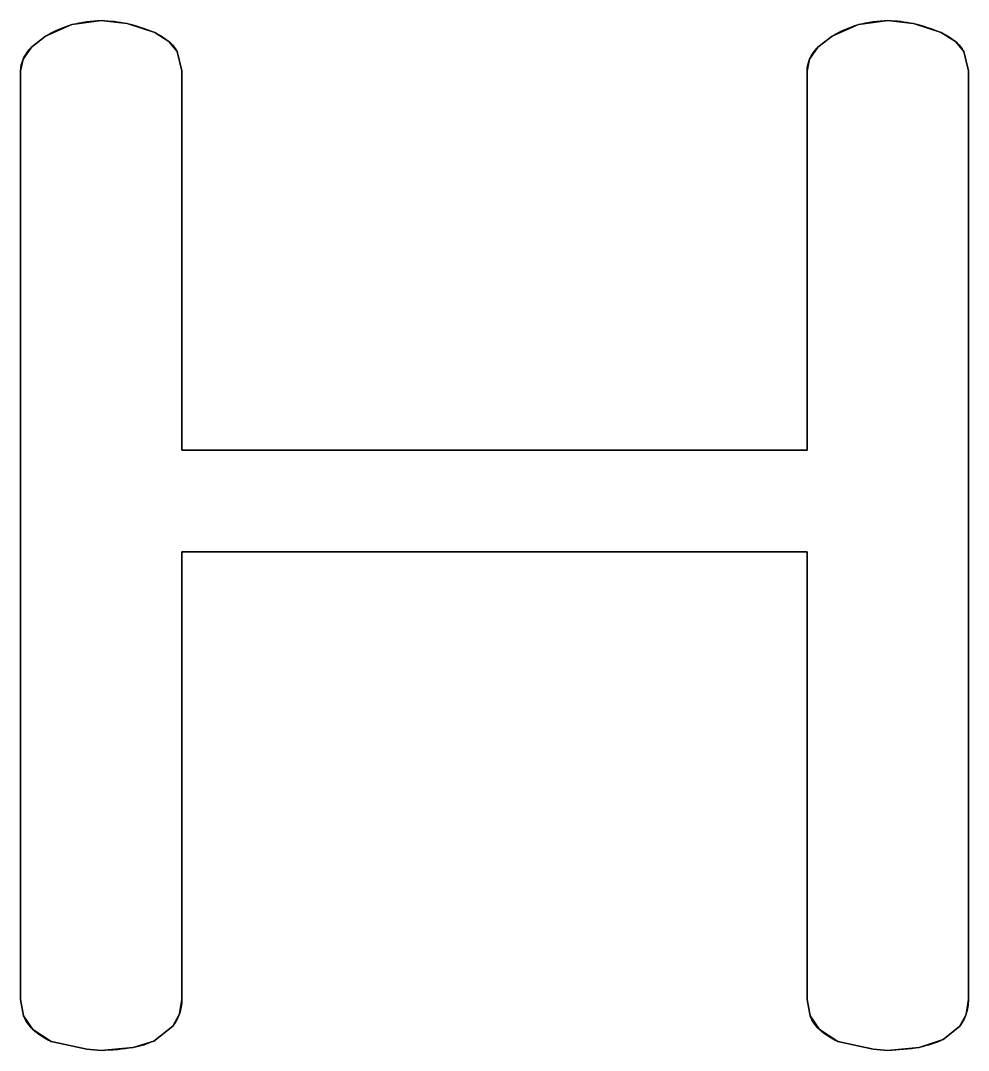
# Model space of a CAD drawing. Header units: millimetres. Extents: x -366 to 353, y -421 to 421.
# Drawn here: x -313.11 to -308.46, y -173.02 to -167.97 of the extents above; entities that cross this region are included whole.
import ezdxf

# ---------------------------------------------------------------- set-up
doc = ezdxf.new("R2010")
doc.units = ezdxf.units.MM
doc.header["$MEASUREMENT"] = 0
doc.layers.add('layer 1', color=7, linetype='Continuous')

msp = doc.modelspace()

# ---------------------------------------------------------------- linework, layer by layer
at = {"layer": 'layer 1', "color": 242}
for points, knots in [([(-313.109, -168.2144), (-313.109, -168.2144), (-313.109, -172.7682), (-313.109, -172.7682), (-313.109, -172.7682), (-313.109, -172.7682), (-313.109, -172.7682), (-313.109, -172.7682), (-313.109, -172.7682), (-313.109, -172.7682), (-313.0946, -172.8479), (-313.0946, -172.8479), (-313.0946, -172.8479), (-313.0946, -172.8479), (-313.0946, -172.8479), (-313.0946, -172.8479), (-313.0946, -172.8479), (-313.0946, -172.8479), (-313.0486, -172.9151), (-313.0486, -172.9151), (-313.0486, -172.9151), (-313.0486, -172.9151), (-313.0486, -172.9151), (-313.0486, -172.9151), (-313.0486, -172.9151), (-313.0486, -172.9151), (-312.9591, -172.9737), (-312.9591, -172.9737), (-312.9591, -172.9737), (-312.9591, -172.9737), (-312.9591, -172.9737), (-312.9591, -172.9737), (-312.9591, -172.9737), (-312.9591, -172.9737), (-312.7845, -173.0111), (-312.7845, -173.0111), (-312.7845, -173.0111), (-312.7845, -173.0111), (-312.7845, -173.0111), (-312.7845, -173.0111), (-312.7845, -173.0111), (-312.7845, -173.0111), (-312.7134, -173.0174), (-312.7134, -173.0174), (-312.7134, -173.0174), (-312.7134, -173.0174), (-312.7134, -173.0174), (-312.7134, -173.0174), (-312.7134, -173.0174), (-312.7134, -173.0174), (-312.5562, -173.0037), (-312.5562, -173.0037), (-312.5562, -173.0037), (-312.5562, -173.0037), (-312.5562, -173.0037), (-312.5562, -173.0037), (-312.5562, -173.0037), (-312.5562, -173.0037), (-312.456, -172.9721), (-312.456, -172.9721), (-312.456, -172.9721), (-312.456, -172.9721), (-312.456, -172.9721), (-312.456, -172.9721), (-312.456, -172.9721), (-312.456, -172.9721), (-312.3629, -172.8978), (-312.3629, -172.8978), (-312.3629, -172.8978), (-312.3629, -172.8978), (-312.3629, -172.8978), (-312.3629, -172.8978), (-312.3629, -172.8978), (-312.3629, -172.8978), (-312.3296, -172.8377), (-312.3296, -172.8377), (-312.3296, -172.8377), (-312.3296, -172.8377), (-312.3296, -172.8377), (-312.3296, -172.8377), (-312.3296, -172.8377), (-312.3296, -172.8377), (-312.3179, -172.7684), (-312.3179, -172.7684), (-312.3179, -172.7684), (-312.3179, -172.7684), (-312.3179, -172.7684), (-312.3179, -172.7684), (-312.3179, -172.7684), (-312.3179, -172.7684), (-312.3179, -170.572), (-312.3179, -170.572), (-312.3179, -170.572), (-312.3179, -170.572), (-312.3179, -170.572), (-312.3179, -170.572), (-312.3179, -170.572), (-312.3179, -170.572), (-309.2514, -170.572), (-309.2514, -170.572), (-309.2514, -170.572), (-309.2514, -170.572), (-309.2514, -170.572), (-309.2514, -170.572), (-309.2514, -170.572), (-309.2514, -170.572), (-309.2514, -172.7684), (-309.2514, -172.7684), (-309.2514, -172.7684), (-309.2514, -172.7684), (-309.2514, -172.7684), (-309.2514, -172.7684), (-309.2514, -172.7684), (-309.2514, -172.7684), (-309.2369, -172.8482), (-309.2369, -172.8482), (-309.2369, -172.8482), (-309.2369, -172.8482), (-309.2369, -172.8482), (-309.2369, -172.8482), (-309.2369, -172.8482), (-309.2369, -172.8482), (-309.1909, -172.9153), (-309.1909, -172.9153), (-309.1909, -172.9153), (-309.1909, -172.9153), (-309.1909, -172.9153), (-309.1909, -172.9153), (-309.1909, -172.9153), (-309.1909, -172.9153), (-309.1015, -172.9737), (-309.1015, -172.9737), (-309.1015, -172.9737), (-309.1015, -172.9737), (-309.1015, -172.9737), (-309.1015, -172.9737), (-309.1015, -172.9737), (-309.1015, -172.9737), (-308.9268, -173.0111), (-308.9268, -173.0111), (-308.9268, -173.0111), (-308.9268, -173.0111), (-308.9268, -173.0111), (-308.9268, -173.0111), (-308.9268, -173.0111), (-308.9268, -173.0111), (-308.8558, -173.0174), (-308.8558, -173.0174), (-308.8558, -173.0174), (-308.8558, -173.0174), (-308.8558, -173.0174), (-308.8558, -173.0174), (-308.8558, -173.0174), (-308.8558, -173.0174), (-308.7013, -173.0024), (-308.7013, -173.0024), (-308.7013, -173.0024), (-308.7013, -173.0024), (-308.7013, -173.0024), (-308.7013, -173.0024), (-308.7013, -173.0024), (-308.7013, -173.0024), (-308.5835, -172.9639), (-308.5835, -172.9639), (-308.5835, -172.9639), (-308.5835, -172.9639), (-308.5835, -172.9639), (-308.5835, -172.9639), (-308.5835, -172.9639), (-308.5835, -172.9639), (-308.5041, -172.8997), (-308.5041, -172.8997), (-308.5041, -172.8997), (-308.5041, -172.8997), (-308.5041, -172.8997), (-308.5041, -172.8997), (-308.5041, -172.8997), (-308.5041, -172.8997), (-308.472, -172.8407), (-308.472, -172.8407), (-308.472, -172.8407), (-308.472, -172.8407), (-308.472, -172.8407), (-308.472, -172.8407), (-308.472, -172.8407), (-308.472, -172.8407), (-308.4603, -172.7682), (-308.4603, -172.7682), (-308.4603, -172.7682), (-308.4603, -172.7682), (-308.4603, -172.7682), (-308.4603, -172.7682), (-308.4603, -172.7682), (-308.4603, -172.7682), (-308.4603, -168.2144), (-308.4603, -168.2144), (-308.4603, -168.2144), (-308.4603, -168.2144), (-308.4603, -168.2144), (-308.4603, -168.2144), (-308.4603, -168.2144), (-308.4603, -168.2144), (-308.4832, -168.1195), (-308.4832, -168.1195), (-308.4832, -168.1195), (-308.4832, -168.1195), (-308.4832, -168.1195), (-308.4832, -168.1195), (-308.4832, -168.1195), (-308.4832, -168.1195), (-308.5237, -168.0701), (-308.5237, -168.0701), (-308.5237, -168.0701), (-308.5237, -168.0701), (-308.5237, -168.0701), (-308.5237, -168.0701), (-308.5237, -168.0701), (-308.5237, -168.0701), (-308.5933, -168.0267), (-308.5933, -168.0267), (-308.5933, -168.0267), (-308.5933, -168.0267), (-308.5933, -168.0267), (-308.5933, -168.0267), (-308.5933, -168.0267), (-308.5933, -168.0267), (-308.7293, -167.9818), (-308.7293, -167.9818), (-308.7293, -167.9818), (-308.7293, -167.9818), (-308.7293, -167.9818), (-308.7293, -167.9818), (-308.7293, -167.9818), (-308.7293, -167.9818), (-308.8558, -167.9678), (-308.8558, -167.9678), (-308.8558, -167.9678), (-308.8558, -167.9678), (-308.8558, -167.9678), (-308.8558, -167.9678), (-308.8558, -167.9678), (-308.8558, -167.9678), (-309.0001, -167.9875), (-309.0001, -167.9875), (-309.0001, -167.9875), (-309.0001, -167.9875), (-309.0001, -167.9875), (-309.0001, -167.9875), (-309.0001, -167.9875), (-309.0001, -167.9875), (-309.1285, -168.0437), (-309.1285, -168.0437), (-309.1285, -168.0437), (-309.1285, -168.0437), (-309.1285, -168.0437), (-309.1285, -168.0437), (-309.1285, -168.0437), (-309.1285, -168.0437), (-309.1986, -168.0983), (-309.1986, -168.0983), (-309.1986, -168.0983), (-309.1986, -168.0983), (-309.1986, -168.0983), (-309.1986, -168.0983), (-309.1986, -168.0983), (-309.1986, -168.0983), (-309.239, -168.1574), (-309.239, -168.1574), (-309.239, -168.1574), (-309.239, -168.1574), (-309.239, -168.1574), (-309.239, -168.1574), (-309.239, -168.1574), (-309.239, -168.1574), (-309.2514, -168.2145), (-309.2514, -168.2145), (-309.2514, -168.2145), (-309.2514, -168.2145), (-309.2514, -168.2145), (-309.2514, -168.2145), (-309.2514, -168.2145), (-309.2514, -168.2145), (-309.2514, -170.0746), (-309.2514, -170.0746), (-309.2514, -170.0746), (-309.2514, -170.0746), (-309.2514, -170.0746), (-309.2514, -170.0746), (-309.2514, -170.0746), (-309.2514, -170.0746), (-312.3179, -170.0746), (-312.3179, -170.0746), (-312.3179, -170.0746), (-312.3179, -170.0746), (-312.3179, -170.0746), (-312.3179, -170.0746), (-312.3179, -170.0746), (-312.3179, -170.0746), (-312.3179, -168.2145), (-312.3179, -168.2145), (-312.3179, -168.2145), (-312.3179, -168.2145), (-312.3179, -168.2145), (-312.3179, -168.2145), (-312.3179, -168.2145), (-312.3179, -168.2145), (-312.3408, -168.1196), (-312.3408, -168.1196), (-312.3408, -168.1196), (-312.3408, -168.1196), (-312.3408, -168.1196), (-312.3408, -168.1196), (-312.3408, -168.1196), (-312.3408, -168.1196), (-312.3813, -168.0703), (-312.3813, -168.0703), (-312.3813, -168.0703), (-312.3813, -168.0703), (-312.3813, -168.0703), (-312.3813, -168.0703), (-312.3813, -168.0703), (-312.3813, -168.0703), (-312.4509, -168.0268), (-312.4509, -168.0268), (-312.4509, -168.0268), (-312.4509, -168.0268), (-312.4509, -168.0268), (-312.4509, -168.0268), (-312.4509, -168.0268), (-312.4509, -168.0268), (-312.5869, -167.9819), (-312.5869, -167.9819), (-312.5869, -167.9819), (-312.5869, -167.9819), (-312.5869, -167.9819), (-312.5869, -167.9819), (-312.5869, -167.9819), (-312.5869, -167.9819), (-312.7134, -167.9678), (-312.7134, -167.9678), (-312.7134, -167.9678), (-312.7134, -167.9678), (-312.7134, -167.9678), (-312.7134, -167.9678), (-312.7134, -167.9678), (-312.7134, -167.9678), (-312.8577, -167.9875), (-312.8577, -167.9875), (-312.8577, -167.9875), (-312.8577, -167.9875), (-312.8577, -167.9875), (-312.8577, -167.9875), (-312.8577, -167.9875), (-312.8577, -167.9875), (-312.9861, -168.0437), (-312.9861, -168.0437), (-312.9861, -168.0437), (-312.9861, -168.0437), (-312.9861, -168.0437), (-312.9861, -168.0437), (-312.9861, -168.0437), (-312.9861, -168.0437), (-313.0563, -168.0983), (-313.0563, -168.0983), (-313.0563, -168.0983), (-313.0563, -168.0983), (-313.0563, -168.0983), (-313.0563, -168.0983), (-313.0563, -168.0983), (-313.0563, -168.0983), (-313.0966, -168.1573), (-313.0966, -168.1573), (-313.0966, -168.1573), (-313.0966, -168.1573), (-313.0966, -168.1573), (-313.0966, -168.1573), (-313.0966, -168.1573), (-313.0966, -168.1573), (-313.109, -168.2144), (-313.109, -168.2144)], [0, 0, 0, 0, 0.010417, 0.010417, 0.010417, 0.010417, 0.020833, 0.020833, 0.020833, 0.020833, 0.03125, 0.03125, 0.03125, 0.03125, 0.041667, 0.041667, 0.041667, 0.041667, 0.052083, 0.052083, 0.052083, 0.052083, 0.0625, 0.0625, 0.0625, 0.0625, 0.072917, 0.072917, 0.072917, 0.072917, 0.083333, 0.083333, 0.083333, 0.083333, 0.09375, 0.09375, 0.09375, 0.09375, 0.104167, 0.104167, 0.104167, 0.104167, 0.114583, 0.114583, 0.114583, 0.114583, 0.125, 0.125, 0.125, 0.125, 0.135417, 0.135417, 0.135417, 0.135417, 0.145833, 0.145833, 0.145833, 0.145833, 0.15625, 0.15625, 0.15625, 0.15625, 0.166667, 0.166667, 0.166667, 0.166667, 0.177083, 0.177083, 0.177083, 0.177083, 0.1875, 0.1875, 0.1875, 0.1875, 0.197917, 0.197917, 0.197917, 0.197917, 0.208333, 0.208333, 0.208333, 0.208333, 0.21875, 0.21875, 0.21875, 0.21875, 0.229167, 0.229167, 0.229167, 0.229167, 0.239583, 0.239583, 0.239583, 0.239583, 0.25, 0.25, 0.25, 0.25, 0.260417, 0.260417, 0.260417, 0.260417, 0.270833, 0.270833, 0.270833, 0.270833, 0.28125, 0.28125, 0.28125, 0.28125, 0.291667, 0.291667, 0.291667, 0.291667, 0.302083, 0.302083, 0.302083, 0.302083, 0.3125, 0.3125, 0.3125, 0.3125, 0.322917, 0.322917, 0.322917, 0.322917, 0.333333, 0.333333, 0.333333, 0.333333, 0.34375, 0.34375, 0.34375, 0.34375, 0.354167, 0.354167, 0.354167, 0.354167, 0.364583, 0.364583, 0.364583, 0.364583, 0.375, 0.375, 0.375, 0.375, 0.385417, 0.385417, 0.385417, 0.385417, 0.395833, 0.395833, 0.395833, 0.395833, 0.40625, 0.40625, 0.40625, 0.40625, 0.416667, 0.416667, 0.416667, 0.416667, 0.427083, 0.427083, 0.427083, 0.427083, 0.4375, 0.4375, 0.4375, 0.4375, 0.447917, 0.447917, 0.447917, 0.447917, 0.458333, 0.458333, 0.458333, 0.458333, 0.46875, 0.46875, 0.46875, 0.46875, 0.479167, 0.479167, 0.479167, 0.479167, 0.489583, 0.489583, 0.489583, 0.489583, 0.5, 0.5, 0.5, 0.5, 0.510417, 0.510417, 0.510417, 0.510417, 0.520833, 0.520833, 0.520833, 0.520833, 0.53125, 0.53125, 0.53125, 0.53125, 0.541667, 0.541667, 0.541667, 0.541667, 0.552083, 0.552083, 0.552083, 0.552083, 0.5625, 0.5625, 0.5625, 0.5625, 0.572917, 0.572917, 0.572917, 0.572917, 0.583333, 0.583333, 0.583333, 0.583333, 0.59375, 0.59375, 0.59375, 0.59375, 0.604167, 0.604167, 0.604167, 0.604167, 0.614583, 0.614583, 0.614583, 0.614583, 0.625, 0.625, 0.625, 0.625, 0.635417, 0.635417, 0.635417, 0.635417, 0.645833, 0.645833, 0.645833, 0.645833, 0.65625, 0.65625, 0.65625, 0.65625, 0.666667, 0.666667, 0.666667, 0.666667, 0.677083, 0.677083, 0.677083, 0.677083, 0.6875, 0.6875, 0.6875, 0.6875, 0.697917, 0.697917, 0.697917, 0.697917, 0.708333, 0.708333, 0.708333, 0.708333, 0.71875, 0.71875, 0.71875, 0.71875, 0.729167, 0.729167, 0.729167, 0.729167, 0.739583, 0.739583, 0.739583, 0.739583, 0.75, 0.75, 0.75, 0.75, 0.760417, 0.760417, 0.760417, 0.760417, 0.770833, 0.770833, 0.770833, 0.770833, 0.78125, 0.78125, 0.78125, 0.78125, 0.791667, 0.791667, 0.791667, 0.791667, 0.802083, 0.802083, 0.802083, 0.802083, 0.8125, 0.8125, 0.8125, 0.8125, 0.822917, 0.822917, 0.822917, 0.822917, 0.833333, 0.833333, 0.833333, 0.833333, 0.84375, 0.84375, 0.84375, 0.84375, 0.854167, 0.854167, 0.854167, 0.854167, 0.864583, 0.864583, 0.864583, 0.864583, 0.875, 0.875, 0.875, 0.875, 0.885417, 0.885417, 0.885417, 0.885417, 0.895833, 0.895833, 0.895833, 0.895833, 0.90625, 0.90625, 0.90625, 0.90625, 0.916667, 0.916667, 0.916667, 0.916667, 0.927083, 0.927083, 0.927083, 0.927083, 0.9375, 0.9375, 0.9375, 0.9375, 0.947917, 0.947917, 0.947917, 0.947917, 0.958333, 0.958333, 0.958333, 0.958333, 0.96875, 0.96875, 0.96875, 0.96875, 0.979167, 0.979167, 0.979167, 0.979167, 1, 1, 1, 1]), ([(-312.8577, -167.9875), (-312.903, -168.0001), (-312.9462, -168.019), (-312.9861, -168.0437), (-312.9861, -168.0437), (-312.9861, -168.0437), (-312.8577, -167.9875), (-312.8577, -167.9875)], [0, 0, 0, 0, 0.333333, 0.333333, 0.333333, 0.333333, 1, 1, 1, 1]), ([(-312.7134, -167.9678), (-312.7622, -167.9678), (-312.8107, -167.9744), (-312.8577, -167.9875), (-312.8577, -167.9875), (-312.8577, -167.9875), (-312.7134, -167.9678), (-312.7134, -167.9678)], [0, 0, 0, 0, 0.333333, 0.333333, 0.333333, 0.333333, 1, 1, 1, 1]), ([(-312.5869, -167.9819), (-312.6284, -167.9725), (-312.6709, -167.9678), (-312.7134, -167.9678), (-312.7134, -167.9678), (-312.7134, -167.9678), (-312.5869, -167.9819), (-312.5869, -167.9819)], [0, 0, 0, 0, 0.333333, 0.333333, 0.333333, 0.333333, 1, 1, 1, 1]), ([(-312.4509, -168.0268), (-312.4947, -168.0074), (-312.5402, -167.9923), (-312.5869, -167.9819), (-312.5869, -167.9819), (-312.5869, -167.9819), (-312.4509, -168.0268), (-312.4509, -168.0268)], [0, 0, 0, 0, 0.333333, 0.333333, 0.333333, 0.333333, 1, 1, 1, 1]), ([(-309.0001, -167.9875), (-309.0453, -168.0001), (-309.0886, -168.019), (-309.1285, -168.0437), (-309.1285, -168.0437), (-309.1285, -168.0437), (-309.0001, -167.9875), (-309.0001, -167.9875)], [0, 0, 0, 0, 0.333333, 0.333333, 0.333333, 0.333333, 1, 1, 1, 1]), ([(-308.8558, -167.9678), (-308.9046, -167.9678), (-308.9531, -167.9745), (-309.0001, -167.9875), (-309.0001, -167.9875), (-309.0001, -167.9875), (-308.8558, -167.9678), (-308.8558, -167.9678)], [0, 0, 0, 0, 0.333333, 0.333333, 0.333333, 0.333333, 1, 1, 1, 1]), ([(-308.7293, -167.9818), (-308.7708, -167.9725), (-308.8132, -167.9678), (-308.8558, -167.9678), (-308.8558, -167.9678), (-308.8558, -167.9678), (-308.7293, -167.9818), (-308.7293, -167.9818)], [0, 0, 0, 0, 0.333333, 0.333333, 0.333333, 0.333333, 1, 1, 1, 1]), ([(-308.5933, -168.0267), (-308.637, -168.0073), (-308.6826, -167.9923), (-308.7293, -167.9818), (-308.7293, -167.9818), (-308.7293, -167.9818), (-308.5933, -168.0267), (-308.5933, -168.0267)], [0, 0, 0, 0, 0.333333, 0.333333, 0.333333, 0.333333, 1, 1, 1, 1]), ([(-312.9861, -168.0437), (-312.9861, -168.0437), (-313.0563, -168.0983), (-313.0563, -168.0983), (-313.0563, -168.0983), (-313.0563, -168.0983), (-312.9861, -168.0437), (-312.9861, -168.0437)], [0, 0, 0, 0, 0.333333, 0.333333, 0.333333, 0.333333, 1, 1, 1, 1]), ([(-312.3813, -168.0703), (-312.4024, -168.0525), (-312.4258, -168.0379), (-312.4509, -168.0268), (-312.4509, -168.0268), (-312.4509, -168.0268), (-312.3813, -168.0703), (-312.3813, -168.0703)], [0, 0, 0, 0, 0.333333, 0.333333, 0.333333, 0.333333, 1, 1, 1, 1]), ([(-309.1285, -168.0437), (-309.1285, -168.0437), (-309.1986, -168.0983), (-309.1986, -168.0983), (-309.1986, -168.0983), (-309.1986, -168.0983), (-309.1285, -168.0437), (-309.1285, -168.0437)], [0, 0, 0, 0, 0.333333, 0.333333, 0.333333, 0.333333, 1, 1, 1, 1]), ([(-308.5237, -168.0701), (-308.5447, -168.0524), (-308.5682, -168.0378), (-308.5933, -168.0267), (-308.5933, -168.0267), (-308.5933, -168.0267), (-308.5237, -168.0701), (-308.5237, -168.0701)], [0, 0, 0, 0, 0.333333, 0.333333, 0.333333, 0.333333, 1, 1, 1, 1]), ([(-313.0563, -168.0983), (-313.0731, -168.1155), (-313.0867, -168.1354), (-313.0966, -168.1573), (-313.0966, -168.1573), (-313.0966, -168.1573), (-313.0563, -168.0983), (-313.0563, -168.0983)], [0, 0, 0, 0, 0.333333, 0.333333, 0.333333, 0.333333, 1, 1, 1, 1]), ([(-312.3408, -168.1196), (-312.3512, -168.1008), (-312.3649, -168.0841), (-312.3813, -168.0703), (-312.3813, -168.0703), (-312.3813, -168.0703), (-312.3408, -168.1196), (-312.3408, -168.1196)], [0, 0, 0, 0, 0.333333, 0.333333, 0.333333, 0.333333, 1, 1, 1, 1]), ([(-309.1986, -168.0983), (-309.2154, -168.1155), (-309.2291, -168.1355), (-309.239, -168.1574), (-309.239, -168.1574), (-309.239, -168.1574), (-309.1986, -168.0983), (-309.1986, -168.0983)], [0, 0, 0, 0, 0.333333, 0.333333, 0.333333, 0.333333, 1, 1, 1, 1]), ([(-308.4832, -168.1195), (-308.4936, -168.1007), (-308.5073, -168.084), (-308.5237, -168.0701), (-308.5237, -168.0701), (-308.5237, -168.0701), (-308.4832, -168.1195), (-308.4832, -168.1195)], [0, 0, 0, 0, 0.333333, 0.333333, 0.333333, 0.333333, 1, 1, 1, 1]), ([(-312.3179, -168.2145), (-312.3179, -168.2145), (-312.3408, -168.1196), (-312.3408, -168.1196), (-312.3408, -168.1196), (-312.3408, -168.1196), (-312.3179, -168.2145), (-312.3179, -168.2145)], [0, 0, 0, 0, 0.333333, 0.333333, 0.333333, 0.333333, 1, 1, 1, 1]), ([(-308.4603, -168.2144), (-308.4603, -168.2144), (-308.4832, -168.1195), (-308.4832, -168.1195), (-308.4832, -168.1195), (-308.4832, -168.1195), (-308.4603, -168.2144), (-308.4603, -168.2144)], [0, 0, 0, 0, 0.333333, 0.333333, 0.333333, 0.333333, 1, 1, 1, 1]), ([(-313.0966, -168.1573), (-313.1048, -168.1752), (-313.109, -168.1947), (-313.109, -168.2144), (-313.109, -168.2144), (-313.109, -168.2144), (-313.0966, -168.1573), (-313.0966, -168.1573)], [0, 0, 0, 0, 0.333333, 0.333333, 0.333333, 0.333333, 1, 1, 1, 1]), ([(-309.239, -168.1574), (-309.2472, -168.1753), (-309.2514, -168.1948), (-309.2514, -168.2145), (-309.2514, -168.2145), (-309.2514, -168.2145), (-309.239, -168.1574), (-309.239, -168.1574)], [0, 0, 0, 0, 0.333333, 0.333333, 0.333333, 0.333333, 1, 1, 1, 1]), ([(-313.109, -168.2144), (-313.109, -168.2144), (-313.109, -172.7682), (-313.109, -172.7682), (-313.109, -172.7682), (-313.109, -172.7682), (-313.109, -168.2144), (-313.109, -168.2144)], [0, 0, 0, 0, 0.333333, 0.333333, 0.333333, 0.333333, 1, 1, 1, 1]), ([(-312.3179, -170.0746), (-312.3179, -170.0746), (-312.3179, -168.2145), (-312.3179, -168.2145), (-312.3179, -168.2145), (-312.3179, -168.2145), (-312.3179, -170.0746), (-312.3179, -170.0746)], [0, 0, 0, 0, 0.333333, 0.333333, 0.333333, 0.333333, 1, 1, 1, 1]), ([(-309.2514, -168.2145), (-309.2514, -168.2145), (-309.2514, -170.0746), (-309.2514, -170.0746), (-309.2514, -170.0746), (-309.2514, -170.0746), (-309.2514, -168.2145), (-309.2514, -168.2145)], [0, 0, 0, 0, 0.333333, 0.333333, 0.333333, 0.333333, 1, 1, 1, 1]), ([(-308.4603, -172.7682), (-308.4603, -172.7682), (-308.4603, -168.2144), (-308.4603, -168.2144), (-308.4603, -168.2144), (-308.4603, -168.2144), (-308.4603, -172.7682), (-308.4603, -172.7682)], [0, 0, 0, 0, 0.333333, 0.333333, 0.333333, 0.333333, 1, 1, 1, 1]), ([(-309.2514, -170.0746), (-309.2514, -170.0746), (-312.3179, -170.0746), (-312.3179, -170.0746), (-312.3179, -170.0746), (-312.3179, -170.0746), (-309.2514, -170.0746), (-309.2514, -170.0746)], [0, 0, 0, 0, 0.333333, 0.333333, 0.333333, 0.333333, 1, 1, 1, 1]), ([(-312.3179, -172.7684), (-312.3179, -172.7684), (-312.3179, -170.572), (-312.3179, -170.572), (-312.3179, -170.572), (-312.3179, -170.572), (-312.3179, -172.7684), (-312.3179, -172.7684)], [0, 0, 0, 0, 0.333333, 0.333333, 0.333333, 0.333333, 1, 1, 1, 1]), ([(-312.3179, -170.572), (-312.3179, -170.572), (-309.2514, -170.572), (-309.2514, -170.572), (-309.2514, -170.572), (-309.2514, -170.572), (-312.3179, -170.572), (-312.3179, -170.572)], [0, 0, 0, 0, 0.333333, 0.333333, 0.333333, 0.333333, 1, 1, 1, 1]), ([(-309.2514, -170.572), (-309.2514, -170.572), (-309.2514, -172.7684), (-309.2514, -172.7684), (-309.2514, -172.7684), (-309.2514, -172.7684), (-309.2514, -170.572), (-309.2514, -170.572)], [0, 0, 0, 0, 0.333333, 0.333333, 0.333333, 0.333333, 1, 1, 1, 1]), ([(-313.109, -172.7682), (-313.109, -172.7682), (-313.0946, -172.8479), (-313.0946, -172.8479), (-313.0946, -172.8479), (-313.0946, -172.8479), (-313.109, -172.7682), (-313.109, -172.7682)], [0, 0, 0, 0, 0.333333, 0.333333, 0.333333, 0.333333, 1, 1, 1, 1]), ([(-312.3296, -172.8377), (-312.3218, -172.8154), (-312.3179, -172.792), (-312.3179, -172.7684), (-312.3179, -172.7684), (-312.3179, -172.7684), (-312.3296, -172.8377), (-312.3296, -172.8377)], [0, 0, 0, 0, 0.333333, 0.333333, 0.333333, 0.333333, 1, 1, 1, 1]), ([(-309.2514, -172.7684), (-309.2514, -172.7684), (-309.2369, -172.8482), (-309.2369, -172.8482), (-309.2369, -172.8482), (-309.2369, -172.8482), (-309.2514, -172.7684), (-309.2514, -172.7684)], [0, 0, 0, 0, 0.333333, 0.333333, 0.333333, 0.333333, 1, 1, 1, 1]), ([(-308.472, -172.8407), (-308.4642, -172.8173), (-308.4603, -172.7928), (-308.4603, -172.7682), (-308.4603, -172.7682), (-308.4603, -172.7682), (-308.472, -172.8407), (-308.472, -172.8407)], [0, 0, 0, 0, 0.333333, 0.333333, 0.333333, 0.333333, 1, 1, 1, 1]), ([(-312.3629, -172.8978), (-312.3485, -172.8798), (-312.3372, -172.8595), (-312.3296, -172.8377), (-312.3296, -172.8377), (-312.3296, -172.8377), (-312.3629, -172.8978), (-312.3629, -172.8978)], [0, 0, 0, 0, 0.333333, 0.333333, 0.333333, 0.333333, 1, 1, 1, 1]), ([(-308.5041, -172.8997), (-308.49, -172.882), (-308.4792, -172.8621), (-308.472, -172.8407), (-308.472, -172.8407), (-308.472, -172.8407), (-308.5041, -172.8997), (-308.5041, -172.8997)], [0, 0, 0, 0, 0.333333, 0.333333, 0.333333, 0.333333, 1, 1, 1, 1]), ([(-313.0946, -172.8479), (-313.0844, -172.8735), (-313.0687, -172.8964), (-313.0486, -172.9151), (-313.0486, -172.9151), (-313.0486, -172.9151), (-313.0946, -172.8479), (-313.0946, -172.8479)], [0, 0, 0, 0, 0.333333, 0.333333, 0.333333, 0.333333, 1, 1, 1, 1]), ([(-312.456, -172.9721), (-312.456, -172.9721), (-312.3629, -172.8978), (-312.3629, -172.8978), (-312.3629, -172.8978), (-312.3629, -172.8978), (-312.456, -172.9721), (-312.456, -172.9721)], [0, 0, 0, 0, 0.333333, 0.333333, 0.333333, 0.333333, 1, 1, 1, 1]), ([(-309.2369, -172.8482), (-309.2268, -172.8737), (-309.211, -172.8966), (-309.1909, -172.9153), (-309.1909, -172.9153), (-309.1909, -172.9153), (-309.2369, -172.8482), (-309.2369, -172.8482)], [0, 0, 0, 0, 0.333333, 0.333333, 0.333333, 0.333333, 1, 1, 1, 1]), ([(-313.0486, -172.9151), (-313.0223, -172.9395), (-312.992, -172.9593), (-312.9591, -172.9737), (-312.9591, -172.9737), (-312.9591, -172.9737), (-313.0486, -172.9151), (-313.0486, -172.9151)], [0, 0, 0, 0, 0.333333, 0.333333, 0.333333, 0.333333, 1, 1, 1, 1]), ([(-309.1909, -172.9153), (-309.1646, -172.9397), (-309.1344, -172.9594), (-309.1015, -172.9737), (-309.1015, -172.9737), (-309.1015, -172.9737), (-309.1909, -172.9153), (-309.1909, -172.9153)], [0, 0, 0, 0, 0.333333, 0.333333, 0.333333, 0.333333, 1, 1, 1, 1]), ([(-308.5835, -172.9639), (-308.5835, -172.9639), (-308.5041, -172.8997), (-308.5041, -172.8997), (-308.5041, -172.8997), (-308.5041, -172.8997), (-308.5835, -172.9639), (-308.5835, -172.9639)], [0, 0, 0, 0, 0.333333, 0.333333, 0.333333, 0.333333, 1, 1, 1, 1]), ([(-312.9591, -172.9737), (-312.9014, -172.9882), (-312.8431, -173.0007), (-312.7845, -173.0111), (-312.7845, -173.0111), (-312.7845, -173.0111), (-312.9591, -172.9737), (-312.9591, -172.9737)], [0, 0, 0, 0, 0.333333, 0.333333, 0.333333, 0.333333, 1, 1, 1, 1]), ([(-312.5562, -173.0037), (-312.5216, -172.9976), (-312.4879, -172.987), (-312.456, -172.9721), (-312.456, -172.9721), (-312.456, -172.9721), (-312.5562, -173.0037), (-312.5562, -173.0037)], [0, 0, 0, 0, 0.333333, 0.333333, 0.333333, 0.333333, 1, 1, 1, 1]), ([(-309.1015, -172.9737), (-309.0437, -172.9882), (-308.9855, -173.0007), (-308.9268, -173.0111), (-308.9268, -173.0111), (-308.9268, -173.0111), (-309.1015, -172.9737), (-309.1015, -172.9737)], [0, 0, 0, 0, 0.333333, 0.333333, 0.333333, 0.333333, 1, 1, 1, 1]), ([(-308.7013, -173.0024), (-308.6607, -172.9944), (-308.6211, -172.9815), (-308.5835, -172.9639), (-308.5835, -172.9639), (-308.5835, -172.9639), (-308.7013, -173.0024), (-308.7013, -173.0024)], [0, 0, 0, 0, 0.333333, 0.333333, 0.333333, 0.333333, 1, 1, 1, 1]), ([(-312.7845, -173.0111), (-312.761, -173.0153), (-312.7373, -173.0174), (-312.7134, -173.0174), (-312.7134, -173.0174), (-312.7134, -173.0174), (-312.7845, -173.0111), (-312.7845, -173.0111)], [0, 0, 0, 0, 0.333333, 0.333333, 0.333333, 0.333333, 1, 1, 1, 1]), ([(-312.7134, -173.0174), (-312.6607, -173.0174), (-312.6081, -173.0128), (-312.5562, -173.0037), (-312.5562, -173.0037), (-312.5562, -173.0037), (-312.7134, -173.0174), (-312.7134, -173.0174)], [0, 0, 0, 0, 0.333333, 0.333333, 0.333333, 0.333333, 1, 1, 1, 1]), ([(-308.9268, -173.0111), (-308.9034, -173.0153), (-308.8796, -173.0174), (-308.8558, -173.0174), (-308.8558, -173.0174), (-308.8558, -173.0174), (-308.9268, -173.0111), (-308.9268, -173.0111)], [0, 0, 0, 0, 0.333333, 0.333333, 0.333333, 0.333333, 1, 1, 1, 1]), ([(-308.8558, -173.0174), (-308.804, -173.0174), (-308.7522, -173.0124), (-308.7013, -173.0024), (-308.7013, -173.0024), (-308.7013, -173.0024), (-308.8558, -173.0174), (-308.8558, -173.0174)], [0, 0, 0, 0, 0.333333, 0.333333, 0.333333, 0.333333, 1, 1, 1, 1])]:
    msp.add_open_spline(points, degree=3, knots=knots, dxfattribs=at)
at = {"layer": 'layer 1', "color": 242, "lineweight": 9}
msp.add_open_spline([(-313.109, -168.2144), (-313.109, -168.2144), (-313.109, -172.7682), (-313.109, -172.7682), (-313.109, -172.7682), (-313.109, -172.7682), (-313.109, -172.7682), (-313.109, -172.7682), (-313.109, -172.7682), (-313.109, -172.7682), (-313.0946, -172.8479), (-313.0946, -172.8479), (-313.0946, -172.8479), (-313.0946, -172.8479), (-313.0946, -172.8479), (-313.0946, -172.8479), (-313.0946, -172.8479), (-313.0946, -172.8479), (-313.0486, -172.9151), (-313.0486, -172.9151), (-313.0486, -172.9151), (-313.0486, -172.9151), (-313.0486, -172.9151), (-313.0486, -172.9151), (-313.0486, -172.9151), (-313.0486, -172.9151), (-312.9591, -172.9737), (-312.9591, -172.9737), (-312.9591, -172.9737), (-312.9591, -172.9737), (-312.9591, -172.9737), (-312.9591, -172.9737), (-312.9591, -172.9737), (-312.9591, -172.9737), (-312.7845, -173.0111), (-312.7845, -173.0111), (-312.7845, -173.0111), (-312.7845, -173.0111), (-312.7845, -173.0111), (-312.7845, -173.0111), (-312.7845, -173.0111), (-312.7845, -173.0111), (-312.7134, -173.0174), (-312.7134, -173.0174), (-312.7134, -173.0174), (-312.7134, -173.0174), (-312.7134, -173.0174), (-312.7134, -173.0174), (-312.7134, -173.0174), (-312.7134, -173.0174), (-312.5562, -173.0037), (-312.5562, -173.0037), (-312.5562, -173.0037), (-312.5562, -173.0037), (-312.5562, -173.0037), (-312.5562, -173.0037), (-312.5562, -173.0037), (-312.5562, -173.0037), (-312.456, -172.9721), (-312.456, -172.9721), (-312.456, -172.9721), (-312.456, -172.9721), (-312.456, -172.9721), (-312.456, -172.9721), (-312.456, -172.9721), (-312.456, -172.9721), (-312.3629, -172.8978), (-312.3629, -172.8978), (-312.3629, -172.8978), (-312.3629, -172.8978), (-312.3629, -172.8978), (-312.3629, -172.8978), (-312.3629, -172.8978), (-312.3629, -172.8978), (-312.3296, -172.8377), (-312.3296, -172.8377), (-312.3296, -172.8377), (-312.3296, -172.8377), (-312.3296, -172.8377), (-312.3296, -172.8377), (-312.3296, -172.8377), (-312.3296, -172.8377), (-312.3179, -172.7684), (-312.3179, -172.7684), (-312.3179, -172.7684), (-312.3179, -172.7684), (-312.3179, -172.7684), (-312.3179, -172.7684), (-312.3179, -172.7684), (-312.3179, -172.7684), (-312.3179, -170.572), (-312.3179, -170.572), (-312.3179, -170.572), (-312.3179, -170.572), (-312.3179, -170.572), (-312.3179, -170.572), (-312.3179, -170.572), (-312.3179, -170.572), (-309.2514, -170.572), (-309.2514, -170.572), (-309.2514, -170.572), (-309.2514, -170.572), (-309.2514, -170.572), (-309.2514, -170.572), (-309.2514, -170.572), (-309.2514, -170.572), (-309.2514, -172.7684), (-309.2514, -172.7684), (-309.2514, -172.7684), (-309.2514, -172.7684), (-309.2514, -172.7684), (-309.2514, -172.7684), (-309.2514, -172.7684), (-309.2514, -172.7684), (-309.2369, -172.8482), (-309.2369, -172.8482), (-309.2369, -172.8482), (-309.2369, -172.8482), (-309.2369, -172.8482), (-309.2369, -172.8482), (-309.2369, -172.8482), (-309.2369, -172.8482), (-309.1909, -172.9153), (-309.1909, -172.9153), (-309.1909, -172.9153), (-309.1909, -172.9153), (-309.1909, -172.9153), (-309.1909, -172.9153), (-309.1909, -172.9153), (-309.1909, -172.9153), (-309.1015, -172.9737), (-309.1015, -172.9737), (-309.1015, -172.9737), (-309.1015, -172.9737), (-309.1015, -172.9737), (-309.1015, -172.9737), (-309.1015, -172.9737), (-309.1015, -172.9737), (-308.9268, -173.0111), (-308.9268, -173.0111), (-308.9268, -173.0111), (-308.9268, -173.0111), (-308.9268, -173.0111), (-308.9268, -173.0111), (-308.9268, -173.0111), (-308.9268, -173.0111), (-308.8558, -173.0174), (-308.8558, -173.0174), (-308.8558, -173.0174), (-308.8558, -173.0174), (-308.8558, -173.0174), (-308.8558, -173.0174), (-308.8558, -173.0174), (-308.8558, -173.0174), (-308.7013, -173.0024), (-308.7013, -173.0024), (-308.7013, -173.0024), (-308.7013, -173.0024), (-308.7013, -173.0024), (-308.7013, -173.0024), (-308.7013, -173.0024), (-308.7013, -173.0024), (-308.5835, -172.9639), (-308.5835, -172.9639), (-308.5835, -172.9639), (-308.5835, -172.9639), (-308.5835, -172.9639), (-308.5835, -172.9639), (-308.5835, -172.9639), (-308.5835, -172.9639), (-308.5041, -172.8997), (-308.5041, -172.8997), (-308.5041, -172.8997), (-308.5041, -172.8997), (-308.5041, -172.8997), (-308.5041, -172.8997), (-308.5041, -172.8997), (-308.5041, -172.8997), (-308.472, -172.8407), (-308.472, -172.8407), (-308.472, -172.8407), (-308.472, -172.8407), (-308.472, -172.8407), (-308.472, -172.8407), (-308.472, -172.8407), (-308.472, -172.8407), (-308.4603, -172.7682), (-308.4603, -172.7682), (-308.4603, -172.7682), (-308.4603, -172.7682), (-308.4603, -172.7682), (-308.4603, -172.7682), (-308.4603, -172.7682), (-308.4603, -172.7682), (-308.4603, -168.2144), (-308.4603, -168.2144), (-308.4603, -168.2144), (-308.4603, -168.2144), (-308.4603, -168.2144), (-308.4603, -168.2144), (-308.4603, -168.2144), (-308.4603, -168.2144), (-308.4832, -168.1195), (-308.4832, -168.1195), (-308.4832, -168.1195), (-308.4832, -168.1195), (-308.4832, -168.1195), (-308.4832, -168.1195), (-308.4832, -168.1195), (-308.4832, -168.1195), (-308.5237, -168.0701), (-308.5237, -168.0701), (-308.5237, -168.0701), (-308.5237, -168.0701), (-308.5237, -168.0701), (-308.5237, -168.0701), (-308.5237, -168.0701), (-308.5237, -168.0701), (-308.5933, -168.0267), (-308.5933, -168.0267), (-308.5933, -168.0267), (-308.5933, -168.0267), (-308.5933, -168.0267), (-308.5933, -168.0267), (-308.5933, -168.0267), (-308.5933, -168.0267), (-308.7293, -167.9818), (-308.7293, -167.9818), (-308.7293, -167.9818), (-308.7293, -167.9818), (-308.7293, -167.9818), (-308.7293, -167.9818), (-308.7293, -167.9818), (-308.7293, -167.9818), (-308.8558, -167.9678), (-308.8558, -167.9678), (-308.8558, -167.9678), (-308.8558, -167.9678), (-308.8558, -167.9678), (-308.8558, -167.9678), (-308.8558, -167.9678), (-308.8558, -167.9678), (-309.0001, -167.9875), (-309.0001, -167.9875), (-309.0001, -167.9875), (-309.0001, -167.9875), (-309.0001, -167.9875), (-309.0001, -167.9875), (-309.0001, -167.9875), (-309.0001, -167.9875), (-309.1285, -168.0437), (-309.1285, -168.0437), (-309.1285, -168.0437), (-309.1285, -168.0437), (-309.1285, -168.0437), (-309.1285, -168.0437), (-309.1285, -168.0437), (-309.1285, -168.0437), (-309.1986, -168.0983), (-309.1986, -168.0983), (-309.1986, -168.0983), (-309.1986, -168.0983), (-309.1986, -168.0983), (-309.1986, -168.0983), (-309.1986, -168.0983), (-309.1986, -168.0983), (-309.239, -168.1574), (-309.239, -168.1574), (-309.239, -168.1574), (-309.239, -168.1574), (-309.239, -168.1574), (-309.239, -168.1574), (-309.239, -168.1574), (-309.239, -168.1574), (-309.2514, -168.2145), (-309.2514, -168.2145), (-309.2514, -168.2145), (-309.2514, -168.2145), (-309.2514, -168.2145), (-309.2514, -168.2145), (-309.2514, -168.2145), (-309.2514, -168.2145), (-309.2514, -170.0746), (-309.2514, -170.0746), (-309.2514, -170.0746), (-309.2514, -170.0746), (-309.2514, -170.0746), (-309.2514, -170.0746), (-309.2514, -170.0746), (-309.2514, -170.0746), (-312.3179, -170.0746), (-312.3179, -170.0746), (-312.3179, -170.0746), (-312.3179, -170.0746), (-312.3179, -170.0746), (-312.3179, -170.0746), (-312.3179, -170.0746), (-312.3179, -170.0746), (-312.3179, -168.2145), (-312.3179, -168.2145), (-312.3179, -168.2145), (-312.3179, -168.2145), (-312.3179, -168.2145), (-312.3179, -168.2145), (-312.3179, -168.2145), (-312.3179, -168.2145), (-312.3408, -168.1196), (-312.3408, -168.1196), (-312.3408, -168.1196), (-312.3408, -168.1196), (-312.3408, -168.1196), (-312.3408, -168.1196), (-312.3408, -168.1196), (-312.3408, -168.1196), (-312.3813, -168.0703), (-312.3813, -168.0703), (-312.3813, -168.0703), (-312.3813, -168.0703), (-312.3813, -168.0703), (-312.3813, -168.0703), (-312.3813, -168.0703), (-312.3813, -168.0703), (-312.4509, -168.0268), (-312.4509, -168.0268), (-312.4509, -168.0268), (-312.4509, -168.0268), (-312.4509, -168.0268), (-312.4509, -168.0268), (-312.4509, -168.0268), (-312.4509, -168.0268), (-312.5869, -167.9819), (-312.5869, -167.9819), (-312.5869, -167.9819), (-312.5869, -167.9819), (-312.5869, -167.9819), (-312.5869, -167.9819), (-312.5869, -167.9819), (-312.5869, -167.9819), (-312.7134, -167.9678), (-312.7134, -167.9678), (-312.7134, -167.9678), (-312.7134, -167.9678), (-312.7134, -167.9678), (-312.7134, -167.9678), (-312.7134, -167.9678), (-312.7134, -167.9678), (-312.8577, -167.9875), (-312.8577, -167.9875), (-312.8577, -167.9875), (-312.8577, -167.9875), (-312.8577, -167.9875), (-312.8577, -167.9875), (-312.8577, -167.9875), (-312.8577, -167.9875), (-312.9861, -168.0437), (-312.9861, -168.0437), (-312.9861, -168.0437), (-312.9861, -168.0437), (-312.9861, -168.0437), (-312.9861, -168.0437), (-312.9861, -168.0437), (-312.9861, -168.0437), (-313.0563, -168.0983), (-313.0563, -168.0983), (-313.0563, -168.0983), (-313.0563, -168.0983), (-313.0563, -168.0983), (-313.0563, -168.0983), (-313.0563, -168.0983), (-313.0563, -168.0983), (-313.0966, -168.1573), (-313.0966, -168.1573), (-313.0966, -168.1573), (-313.0966, -168.1573), (-313.0966, -168.1573), (-313.0966, -168.1573), (-313.0966, -168.1573), (-313.0966, -168.1573), (-313.109, -168.2144), (-313.109, -168.2144)], degree=3, knots=[0, 0, 0, 0, 0.010417, 0.010417, 0.010417, 0.010417, 0.020833, 0.020833, 0.020833, 0.020833, 0.03125, 0.03125, 0.03125, 0.03125, 0.041667, 0.041667, 0.041667, 0.041667, 0.052083, 0.052083, 0.052083, 0.052083, 0.0625, 0.0625, 0.0625, 0.0625, 0.072917, 0.072917, 0.072917, 0.072917, 0.083333, 0.083333, 0.083333, 0.083333, 0.09375, 0.09375, 0.09375, 0.09375, 0.104167, 0.104167, 0.104167, 0.104167, 0.114583, 0.114583, 0.114583, 0.114583, 0.125, 0.125, 0.125, 0.125, 0.135417, 0.135417, 0.135417, 0.135417, 0.145833, 0.145833, 0.145833, 0.145833, 0.15625, 0.15625, 0.15625, 0.15625, 0.166667, 0.166667, 0.166667, 0.166667, 0.177083, 0.177083, 0.177083, 0.177083, 0.1875, 0.1875, 0.1875, 0.1875, 0.197917, 0.197917, 0.197917, 0.197917, 0.208333, 0.208333, 0.208333, 0.208333, 0.21875, 0.21875, 0.21875, 0.21875, 0.229167, 0.229167, 0.229167, 0.229167, 0.239583, 0.239583, 0.239583, 0.239583, 0.25, 0.25, 0.25, 0.25, 0.260417, 0.260417, 0.260417, 0.260417, 0.270833, 0.270833, 0.270833, 0.270833, 0.28125, 0.28125, 0.28125, 0.28125, 0.291667, 0.291667, 0.291667, 0.291667, 0.302083, 0.302083, 0.302083, 0.302083, 0.3125, 0.3125, 0.3125, 0.3125, 0.322917, 0.322917, 0.322917, 0.322917, 0.333333, 0.333333, 0.333333, 0.333333, 0.34375, 0.34375, 0.34375, 0.34375, 0.354167, 0.354167, 0.354167, 0.354167, 0.364583, 0.364583, 0.364583, 0.364583, 0.375, 0.375, 0.375, 0.375, 0.385417, 0.385417, 0.385417, 0.385417, 0.395833, 0.395833, 0.395833, 0.395833, 0.40625, 0.40625, 0.40625, 0.40625, 0.416667, 0.416667, 0.416667, 0.416667, 0.427083, 0.427083, 0.427083, 0.427083, 0.4375, 0.4375, 0.4375, 0.4375, 0.447917, 0.447917, 0.447917, 0.447917, 0.458333, 0.458333, 0.458333, 0.458333, 0.46875, 0.46875, 0.46875, 0.46875, 0.479167, 0.479167, 0.479167, 0.479167, 0.489583, 0.489583, 0.489583, 0.489583, 0.5, 0.5, 0.5, 0.5, 0.510417, 0.510417, 0.510417, 0.510417, 0.520833, 0.520833, 0.520833, 0.520833, 0.53125, 0.53125, 0.53125, 0.53125, 0.541667, 0.541667, 0.541667, 0.541667, 0.552083, 0.552083, 0.552083, 0.552083, 0.5625, 0.5625, 0.5625, 0.5625, 0.572917, 0.572917, 0.572917, 0.572917, 0.583333, 0.583333, 0.583333, 0.583333, 0.59375, 0.59375, 0.59375, 0.59375, 0.604167, 0.604167, 0.604167, 0.604167, 0.614583, 0.614583, 0.614583, 0.614583, 0.625, 0.625, 0.625, 0.625, 0.635417, 0.635417, 0.635417, 0.635417, 0.645833, 0.645833, 0.645833, 0.645833, 0.65625, 0.65625, 0.65625, 0.65625, 0.666667, 0.666667, 0.666667, 0.666667, 0.677083, 0.677083, 0.677083, 0.677083, 0.6875, 0.6875, 0.6875, 0.6875, 0.697917, 0.697917, 0.697917, 0.697917, 0.708333, 0.708333, 0.708333, 0.708333, 0.71875, 0.71875, 0.71875, 0.71875, 0.729167, 0.729167, 0.729167, 0.729167, 0.739583, 0.739583, 0.739583, 0.739583, 0.75, 0.75, 0.75, 0.75, 0.760417, 0.760417, 0.760417, 0.760417, 0.770833, 0.770833, 0.770833, 0.770833, 0.78125, 0.78125, 0.78125, 0.78125, 0.791667, 0.791667, 0.791667, 0.791667, 0.802083, 0.802083, 0.802083, 0.802083, 0.8125, 0.8125, 0.8125, 0.8125, 0.822917, 0.822917, 0.822917, 0.822917, 0.833333, 0.833333, 0.833333, 0.833333, 0.84375, 0.84375, 0.84375, 0.84375, 0.854167, 0.854167, 0.854167, 0.854167, 0.864583, 0.864583, 0.864583, 0.864583, 0.875, 0.875, 0.875, 0.875, 0.885417, 0.885417, 0.885417, 0.885417, 0.895833, 0.895833, 0.895833, 0.895833, 0.90625, 0.90625, 0.90625, 0.90625, 0.916667, 0.916667, 0.916667, 0.916667, 0.927083, 0.927083, 0.927083, 0.927083, 0.9375, 0.9375, 0.9375, 0.9375, 0.947917, 0.947917, 0.947917, 0.947917, 0.958333, 0.958333, 0.958333, 0.958333, 0.96875, 0.96875, 0.96875, 0.96875, 0.979167, 0.979167, 0.979167, 0.979167, 1, 1, 1, 1], dxfattribs=at)
for points in [[(-312.8577, -167.9875), (-312.903, -168.0001), (-312.9462, -168.019), (-312.9861, -168.0437)], [(-312.7134, -167.9678), (-312.7622, -167.9678), (-312.8107, -167.9744), (-312.8577, -167.9875)], [(-312.5869, -167.9819), (-312.6284, -167.9725), (-312.6709, -167.9678), (-312.7134, -167.9678)], [(-312.4509, -168.0268), (-312.4947, -168.0074), (-312.5402, -167.9923), (-312.5869, -167.9819)], [(-309.0001, -167.9875), (-309.0453, -168.0001), (-309.0886, -168.019), (-309.1285, -168.0437)], [(-308.8558, -167.9678), (-308.9046, -167.9678), (-308.9531, -167.9745), (-309.0001, -167.9875)], [(-308.7293, -167.9818), (-308.7708, -167.9725), (-308.8132, -167.9678), (-308.8558, -167.9678)], [(-308.5933, -168.0267), (-308.637, -168.0073), (-308.6826, -167.9923), (-308.7293, -167.9818)], [(-312.9861, -168.0437), (-312.9861, -168.0437), (-313.0563, -168.0983), (-313.0563, -168.0983)], [(-312.3813, -168.0703), (-312.4024, -168.0525), (-312.4258, -168.0379), (-312.4509, -168.0268)], [(-309.1285, -168.0437), (-309.1285, -168.0437), (-309.1986, -168.0983), (-309.1986, -168.0983)], [(-308.5237, -168.0701), (-308.5447, -168.0524), (-308.5682, -168.0378), (-308.5933, -168.0267)], [(-313.0563, -168.0983), (-313.0731, -168.1155), (-313.0867, -168.1354), (-313.0966, -168.1573)], [(-312.3408, -168.1196), (-312.3512, -168.1008), (-312.3649, -168.0841), (-312.3813, -168.0703)], [(-309.1986, -168.0983), (-309.2154, -168.1155), (-309.2291, -168.1355), (-309.239, -168.1574)], [(-308.4832, -168.1195), (-308.4936, -168.1007), (-308.5073, -168.084), (-308.5237, -168.0701)], [(-312.3179, -168.2145), (-312.3179, -168.2145), (-312.3408, -168.1196), (-312.3408, -168.1196)], [(-308.4603, -168.2144), (-308.4603, -168.2144), (-308.4832, -168.1195), (-308.4832, -168.1195)], [(-313.0966, -168.1573), (-313.1048, -168.1752), (-313.109, -168.1947), (-313.109, -168.2144)], [(-309.239, -168.1574), (-309.2472, -168.1753), (-309.2514, -168.1948), (-309.2514, -168.2145)], [(-313.109, -168.2144), (-313.109, -168.2144), (-313.109, -172.7682), (-313.109, -172.7682)], [(-312.3179, -170.0746), (-312.3179, -170.0746), (-312.3179, -168.2145), (-312.3179, -168.2145)], [(-309.2514, -168.2145), (-309.2514, -168.2145), (-309.2514, -170.0746), (-309.2514, -170.0746)], [(-308.4603, -172.7682), (-308.4603, -172.7682), (-308.4603, -168.2144), (-308.4603, -168.2144)], [(-309.2514, -170.0746), (-309.2514, -170.0746), (-312.3179, -170.0746), (-312.3179, -170.0746)], [(-312.3179, -172.7684), (-312.3179, -172.7684), (-312.3179, -170.572), (-312.3179, -170.572)], [(-312.3179, -170.572), (-312.3179, -170.572), (-309.2514, -170.572), (-309.2514, -170.572)], [(-309.2514, -170.572), (-309.2514, -170.572), (-309.2514, -172.7684), (-309.2514, -172.7684)], [(-313.109, -172.7682), (-313.109, -172.7682), (-313.0946, -172.8479), (-313.0946, -172.8479)], [(-312.3296, -172.8377), (-312.3218, -172.8154), (-312.3179, -172.792), (-312.3179, -172.7684)], [(-309.2514, -172.7684), (-309.2514, -172.7684), (-309.2369, -172.8482), (-309.2369, -172.8482)], [(-308.472, -172.8407), (-308.4642, -172.8173), (-308.4603, -172.7928), (-308.4603, -172.7682)], [(-312.3629, -172.8978), (-312.3485, -172.8798), (-312.3372, -172.8595), (-312.3296, -172.8377)], [(-308.5041, -172.8997), (-308.49, -172.882), (-308.4792, -172.8621), (-308.472, -172.8407)], [(-313.0946, -172.8479), (-313.0844, -172.8735), (-313.0687, -172.8964), (-313.0486, -172.9151)], [(-312.456, -172.9721), (-312.456, -172.9721), (-312.3629, -172.8978), (-312.3629, -172.8978)], [(-309.2369, -172.8482), (-309.2268, -172.8737), (-309.211, -172.8966), (-309.1909, -172.9153)], [(-313.0486, -172.9151), (-313.0223, -172.9395), (-312.992, -172.9593), (-312.9591, -172.9737)], [(-309.1909, -172.9153), (-309.1646, -172.9397), (-309.1344, -172.9594), (-309.1015, -172.9737)], [(-308.5835, -172.9639), (-308.5835, -172.9639), (-308.5041, -172.8997), (-308.5041, -172.8997)], [(-312.9591, -172.9737), (-312.9014, -172.9882), (-312.8431, -173.0007), (-312.7845, -173.0111)], [(-312.5562, -173.0037), (-312.5216, -172.9976), (-312.4879, -172.987), (-312.456, -172.9721)], [(-309.1015, -172.9737), (-309.0437, -172.9882), (-308.9855, -173.0007), (-308.9268, -173.0111)], [(-308.7013, -173.0024), (-308.6607, -172.9944), (-308.6211, -172.9815), (-308.5835, -172.9639)], [(-312.7845, -173.0111), (-312.761, -173.0153), (-312.7373, -173.0174), (-312.7134, -173.0174)], [(-312.7134, -173.0174), (-312.6607, -173.0174), (-312.6081, -173.0128), (-312.5562, -173.0037)], [(-308.9268, -173.0111), (-308.9034, -173.0153), (-308.8796, -173.0174), (-308.8558, -173.0174)], [(-308.8558, -173.0174), (-308.804, -173.0174), (-308.7522, -173.0124), (-308.7013, -173.0024)]]:
    msp.add_open_spline(points, degree=3, dxfattribs=at)

doc.saveas('drawing.dxf')
